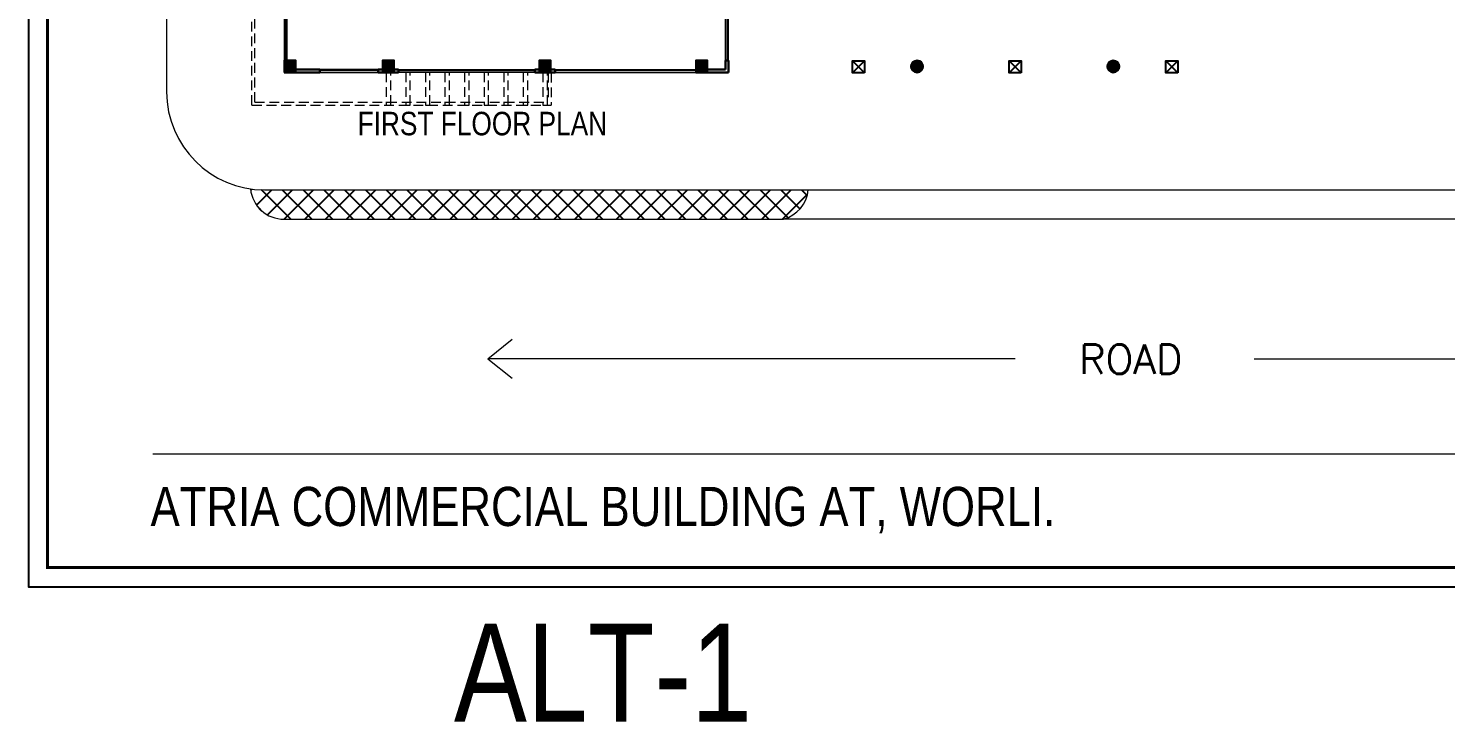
# Model space of a CAD drawing. Extents: x -14054 to 906348, y -36965 to 188562.
# Drawn here: x 159012 to 231380, y 39517 to 74926 of the extents above; entities that cross this region are included whole.
import ezdxf
from ezdxf.enums import TextEntityAlignment as Align

# ---------------------------------------------------------------- set-up
doc = ezdxf.new("R2010")
doc.units = 0
doc.header["$LTSCALE"] = 1000
doc.header["$MEASUREMENT"] = 0
doc.linetypes.add('DASHED', pattern=[0.75, 0.5, -0.25])
for name, color, linetype in [('BOR', 5, 'CONTINUOUS'), ('COL', 5, 'CONTINUOUS'), ('COL-FIN', 3, 'CONTINUOUS'), ('HATCH', 9, 'CONTINUOUS'), ('SOLID', 252, 'CONTINUOUS')]:
    doc.layers.add(name, color=color, linetype=linetype)
for name, color, linetype, lineweight in [('STAIR', 4, 'CONTINUOUS', 15), ('TEXT', 3, 'CONTINUOUS', 15), ('WALL', 2, 'CONTINUOUS', 30), ('WIN', 6, 'CONTINUOUS', 9)]:
    doc.layers.add(name, color=color, linetype=linetype, lineweight=lineweight)
doc.styles.add('ROMAN', font='ROMANS')
doc.styles.add('SW1', font='arial.ttf')

# ---------------------------------------------------------------- blocks, each defined once
blk = doc.blocks.new('*U46')
at = {"layer": 'HATCH'}
h = blk.add_hatch(dxfattribs=at)
h.set_pattern_fill('ANSI37', color=256, scale=6000, style=0)
h.set_pattern_definition([(45, (172774.2, -61396.8), (-530.33, 530.33), []), (135, (172774.2, -61396.8), (-530.33, -530.33), [])])
h.paths.add_polyline_path([(171074.81, 66677.38, -0.03611827), (170355.27, 66729.43, 0.38455629), (172060.29, 65177.38), (197571.3, 65177.38, 0.30804434), (198836.35, 66677.38)])
at = {"layer": 'SOLID'}
for points in [[(172070.76, 72677.38), (172670.76, 72677.38), (172670.76, 73277.38), (172070.76, 73277.38)], [(177092.76, 72677.38), (177692.76, 72677.38), (177692.76, 73277.38), (177092.76, 73277.38)], [(185092.76, 72677.38), (185692.76, 72677.38), (185692.76, 73277.38), (185092.76, 73277.38)], [(193092.76, 72677.38), (193692.76, 72677.38), (193692.76, 73277.38), (193092.76, 73277.38)]]:
    blk.add_hatch(color=256, dxfattribs=at).paths.add_polyline_path(points)
at = {"layer": 'WALL'}
for points in [[(204090.26, 72977.38, 1), (204690.26, 72977.38, 1)], [(214109.26, 72977.38, 1), (214709.26, 72977.38, 1)]]:
    blk.add_hatch(color=256, dxfattribs=at).paths.add_polyline_path(points)
at = {"layer": 'BOR', "color": 2, "ltscale": 140}
blk.add_lwpolyline([(159012.48, 141154.49), (159012.48, 46410.42), (292146.11, 46410.42), (292146.11, 141154.49)], close=True, dxfattribs=at)
at = {"layer": 'BOR', "ltscale": 140, "const_width": 162.65}
blk.add_lwpolyline([(291170.2, 47386.33), (159988.39, 47386.33), (159988.39, 140178.57), (291170.2, 140178.57)], close=True, dxfattribs=at)
at = {"layer": 'COL', "color": 7}
for p, q in [((172670.76, 72677.38), (172070.76, 73277.38)), ((172670.76, 73277.38), (172070.76, 72677.38)), ((172670.76, 72677.38), (172070.76, 73277.38)), ((172670.76, 73277.38), (172070.76, 72677.38)), ((177692.76, 72677.38), (177092.76, 73277.38)), ((177692.76, 73277.38), (177092.76, 72677.38)), ((185692.76, 72677.38), (185092.76, 73277.38)), ((185692.76, 73277.38), (185092.76, 72677.38)), ((193692.76, 72677.38), (193092.76, 73277.38)), ((193692.76, 73277.38), (193092.76, 72677.38))]:
    blk.add_line(p, q, dxfattribs=at)
at = {"layer": 'COL'}
for points in [[(172070.76, 72677.38), (172670.76, 72677.38), (172670.76, 73277.38), (172070.76, 73277.38)], [(177092.76, 72677.38), (177692.76, 72677.38), (177692.76, 73277.38), (177092.76, 73277.38)], [(185092.76, 72677.38), (185692.76, 72677.38), (185692.76, 73277.38), (185092.76, 73277.38)], [(193092.76, 72677.38), (193692.76, 72677.38), (193692.76, 73277.38), (193092.76, 73277.38)]]:
    blk.add_lwpolyline(points, close=True, dxfattribs=at)
at = {"layer": 'COL-FIN', "color": 5, "linetype": 'Continuous'}
for p, q in [((201099.82, 73260.24), (201699.82, 72660.24)), ((201699.82, 73260.24), (201099.82, 72660.24)), ((209099.82, 73260.24), (209699.82, 72660.24)), ((209699.82, 73260.24), (209099.82, 72660.24)), ((217699.82, 73260.24), (217099.82, 72660.24)), ((217099.82, 73260.24), (217699.82, 72660.24))]:
    blk.add_line(p, q, dxfattribs=at)
for points in [[(201699.82, 72660.24), (201099.82, 72660.24), (201099.82, 73260.24), (201699.82, 73260.24)], [(209699.82, 72660.24), (209099.82, 72660.24), (209099.82, 73260.24), (209699.82, 73260.24)], [(217699.82, 72660.24), (217099.82, 72660.24), (217099.82, 73260.24), (217699.82, 73260.24)]]:
    blk.add_lwpolyline(points, close=True, dxfattribs=at)
at = {"layer": 'STAIR', "linetype": 'DASHED'}
for p, q in [((170427.53, 71010.24), (170427.75, 112035.65)), ((170577.53, 71160.24), (170577.75, 112035.65)), ((185549.82, 72660.24), (185549.82, 71160.24)), ((185699.82, 72660.24), (185699.82, 71010.24)), ((170427.53, 71010.24), (185699.82, 71010.24)), ((170577.53, 71160.24), (185549.82, 71160.24))]:
    blk.add_line(p, q, dxfattribs=at)
at = {"layer": 'STAIR'}
for p, q in [((182466.35, 58048.68), (183722.35, 59046.18)), ((209405.35, 58048.68), (182466.35, 58048.68)), ((182466.35, 58048.68), (183722.35, 57051.18)), ((221601.35, 58048.68), (250377.85, 58048.68))]:
    blk.add_line(p, q, dxfattribs=at)
at = {"layer": 'STAIR', "linetype": 'DASHED'}
for points in [[(177284.82, 72677.38), (177284.82, 71010.24), (177514.82, 71010.24), (177514.82, 72677.38)], [(178284.82, 72677.38), (178284.82, 71010.24), (178514.82, 71010.24), (178514.82, 72677.38)], [(179284.82, 72677.38), (179284.82, 71010.24), (179514.82, 71010.24), (179514.82, 72677.38)], [(180284.82, 72677.38), (180284.82, 71010.24), (180514.82, 71010.24), (180514.82, 72677.38)], [(181284.82, 72677.38), (181284.82, 71010.24), (181514.82, 71010.24), (181514.82, 72677.38)], [(182284.82, 72677.38), (182284.82, 71010.24), (182514.82, 71010.24), (182514.82, 72677.38)], [(183284.82, 72677.38), (183284.82, 71010.24), (183514.82, 71010.24), (183514.82, 72677.38)], [(184284.82, 72677.38), (184284.82, 71010.24), (184514.82, 71010.24), (184514.82, 72677.38)], [(185284.82, 72677.38), (185284.82, 71010.24), (185514.82, 71010.24), (185514.82, 72677.38)]]:
    blk.add_lwpolyline(points, dxfattribs=at)
at = {"layer": 'TEXT', "color": 3, "ltscale": 140}
for p, q in [((166074.81, 123835.85), (166074.81, 71677.38)), ((171074.81, 66677.38), (279472.76, 66677.38)), ((172074.81, 65177.38), (197571.3, 65177.38)), ((273755.8, 65177.38), (197571.3, 65177.38)), ((281148.8, 53177.38), (165375.8, 53177.38))]:
    blk.add_line(p, q, dxfattribs=at)
for centre, radius, start, end in [((171074.81, 71677.38), 5000, 180, 270), ((172067.55, 66897.92), 1720.56, 185.6200333, 270.2417218), ((197101.98, 66856.64), 1743.61, 285.6144176, 354.0990282)]:
    blk.add_arc(centre, radius, start, end, dxfattribs=at)
at = {"layer": 'WALL'}
for p, q in [((194605.76, 72827.38), (194605.76, 73277.38)), ((194605.76, 73277.38), (194755.76, 73277.38)), ((194755.76, 72677.38), (194755.76, 73277.38))]:
    blk.add_line(p, q, dxfattribs=at)
at = {"layer": 'WALL', "color": 2, "ltscale": 140}
for p, q in [((172670.76, 72827.38), (173899.81, 72827.38)), ((172670.76, 72677.38), (173899.81, 72677.38)), ((173899.81, 72827.38), (173899.81, 72677.38)), ((176867.76, 72827.38), (176867.76, 72677.38)), ((176867.76, 72827.38), (177092.76, 72827.38)), ((176867.76, 72677.38), (177092.76, 72677.38)), ((177284.82, 72677.38), (177514.82, 72677.38)), ((177692.76, 72827.38), (177917.76, 72827.38)), ((177692.76, 72677.38), (177917.76, 72677.38)), ((177917.76, 72827.38), (177917.76, 72677.38)), ((184867.76, 72827.38), (184867.76, 72677.38)), ((184867.76, 72827.38), (185092.76, 72827.38)), ((184867.76, 72677.38), (185092.76, 72677.38)), ((185692.76, 72827.38), (185917.76, 72827.38)), ((185692.76, 72677.38), (185917.76, 72677.38)), ((185917.76, 72827.38), (185917.76, 72677.38)), ((193692.76, 72827.38), (194605.76, 72827.38)), ((193692.76, 72677.38), (194755.76, 72677.38))]:
    blk.add_line(p, q, dxfattribs=at)
at = {"layer": 'WALL'}
for centre in [(204390.26, 72977.38), (214409.26, 72977.38)]:
    blk.add_circle(centre, 300, dxfattribs=at)
at = {"layer": 'WIN'}
for p, q in [((194605.76, 73277.38), (194605.76, 76629.38)), ((194680.76, 76629.38), (194680.76, 73277.38)), ((194755.76, 73277.38), (194755.76, 76629.38)), ((172074.81, 75941.88), (172074.81, 73277.38)), ((172149.81, 75941.88), (172149.81, 73277.38)), ((172224.81, 73277.38), (172224.81, 75941.88)), ((176867.76, 72827.38), (173899.81, 72827.38)), ((176867.76, 72752.38), (173899.81, 72752.38)), ((173899.81, 72677.38), (176867.76, 72677.38)), ((177917.76, 72827.38), (184867.76, 72827.38)), ((184867.76, 72752.38), (177917.76, 72752.38)), ((184867.76, 72677.38), (177917.76, 72677.38)), ((185917.76, 72827.38), (193092.76, 72827.38)), ((193092.76, 72752.38), (185917.76, 72752.38)), ((185917.76, 72677.38), (193092.76, 72677.38))]:
    blk.add_line(p, q, dxfattribs=at)
at = {"layer": 'BOR', "color": 3, "ltscale": 140, "style": 'SW1', "width": 0.8}
for s, height, p in [('FIRST FLOOR PLAN', 1200, (182194.88, 70062.19)), ('ATRIA COMMERCIAL BUILDING AT, WORLI.', 2000, (188349.88, 50337.13)), ('ALT-1', 5000, (188349.88, 42016.63))]:
    blk.add_text(s, height=height, dxfattribs=at).set_placement(p, align=Align.MIDDLE)
at = {"layer": 'TEXT', "color": 3, "ltscale": 140, "style": 'ROMAN'}
blk.add_text('ROAD', height=1500, dxfattribs=at).set_placement((212667.49, 57274.34))

msp = doc.modelspace()

# ---------------------------------------------------------------- block references
at = {"layer": 'TEXT'}
msp.add_blockref('*U46', (0, 0), dxfattribs=at)

doc.saveas('drawing.dxf')
